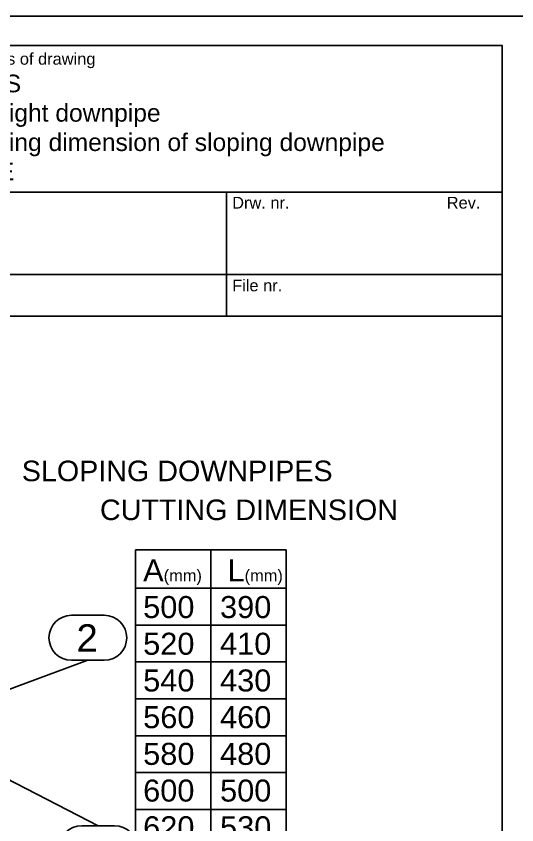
# Model space of a CAD drawing. Extents: x -5366 to 10078, y -29412 to -20292.
# Drawn here: x 8210 to 9063, y -27940 to -26562 of the extents above; entities that cross this region are included whole.
import ezdxf
from ezdxf.enums import TextEntityAlignment as Align

# ---------------------------------------------------------------- set-up
doc = ezdxf.new("R2010")
doc.units = 0
doc.linetypes.add('PKEL', pattern=[5, 2, -1.5, 0, -1.5])
for name, color, linetype in [('CLASSIC', 7, 'CONTINUOUS'), ('DET_RAAMIT', 7, 'CONTINUOUS'), ('DET_VAKIOTXT', 7, 'CONTINUOUS'), ('POIMULEVY', 7, 'CONTINUOUS'), ('RWS', 7, 'CONTINUOUS')]:
    doc.layers.add(name, color=color, linetype=linetype)
doc.layers.add('DET_RAAMI_ULOIN', color=7, linetype='CONTINUOUS', plot=False)
doc.styles.add('arial', font='ARIAL.TTF')

msp = doc.modelspace()

# ---------------------------------------------------------------- linework, layer by layer
at = {"layer": 'CLASSIC', "color": 1}
msp.add_lwpolyline([(8156.95203, -27842.17623), (8153.24052, -27848.07361), (8121.39259, -27823.91351), (8159.58309, -27835.72395), (8156.95203, -27842.17623), (8349.71924, -27941.17819), (8321.73674, -27941.17819, 1), (8321.73674, -28017.73024), (8377.70174, -28017.73024, 1), (8377.70174, -27941.17819), (8349.71924, -27941.17819)], format="xyb", dxfattribs=at)
at = {"layer": 'DET_RAAMI_ULOIN', "color": 2}
msp.add_lwpolyline([(7108.35454, -29412.30809), (9088.35454, -29412.30809), (9088.35454, -26562.30809), (7108.35454, -26562.30809)], close=True, dxfattribs=at)
at = {"layer": 'DET_RAAMIT', "color": 2}
for p, q in [((7158.35454, -26862.30809), (8568.35454, -26862.30809)), ((7158.35454, -27002.30809), (8568.35454, -27002.30809)), ((7158.35454, -27073.09339), (9038.35454, -27073.09339))]:
    msp.add_line(p, q, dxfattribs=at)
for points in [[(7158.35454, -29362.30809), (9038.35454, -29362.30809), (9038.35454, -26612.30809), (7158.35454, -26612.30809)], [(8568.35454, -26862.30809), (8568.35454, -27002.30809), (9038.35454, -27002.30809), (9038.35454, -26862.30809)]]:
    msp.add_lwpolyline(points, close=True, dxfattribs=at)
msp.add_lwpolyline([(8568.35454, -27073.09339), (8568.35454, -27002.36611)], dxfattribs=at)
at = {"layer": 'POIMULEVY', "color": 1}
msp.add_lwpolyline([(8186.0929, -27713.43773), (8187.93339, -27720.1629), (8148.57867, -27727.31875), (8183.11256, -27707.13434), (8186.0929, -27713.43773), (8211.10239, -27704.18373), (8332.29511, -27659.34001), (8304.29511, -27659.34001, -1), (8304.29511, -27582.74008), (8360.29511, -27582.74008, -1), (8360.29511, -27659.34001), (8332.29511, -27659.34001)], format="xyb", dxfattribs=at)
at = {"layer": 'RWS', "color": 1, "ltscale": 3}
for p, q in [((8541.71725, -27471.43573), (8541.71725, -29164.54253)), ((8413.34447, -27536.74814), (8670.09003, -27536.74814)), ((8413.34447, -27599.52179), (8670.09003, -27599.52179)), ((8413.34447, -27662.29545), (8670.09003, -27662.29545)), ((8413.34447, -27725.06911), (8670.09003, -27725.06911)), ((8413.34447, -27787.84277), (8670.09003, -27787.84277)), ((8413.34447, -27850.61643), (8670.09003, -27850.61643)), ((8413.34447, -27913.39009), (8670.09003, -27913.39009))]:
    msp.add_line(p, q, dxfattribs=at)
msp.add_lwpolyline([(8413.34447, -27471.43573), (8670.09003, -27471.43573), (8670.09003, -29164.54253), (8413.34447, -29164.54253)], close=True, dxfattribs=at)

# ---------------------------------------------------------------- texts
at = {"layer": 'DET_RAAMIT', "color": 2, "insert": (8120.81034, -26661.95023), "char_height": 30, "width": 917.544196, "attachment_point": 1, "style": 'arial'}
msp.add_mtext('RWS\\PStraight downpipe\\PCutting dimension of sloping downpipe\\PCEE', dxfattribs=at)
at = {"layer": 'DET_VAKIOTXT', "color": 1, "style": 'arial'}
for s, p in [('Contents of drawing', (8096.76389, -26644.93799)), ('Drw. nr.', (8578.18944, -26890.02302)), ('Rev.', (8943.87697, -26890.02516)), ('File nr.', (8578.18944, -27030.90546))]:
    msp.add_text(s, height=20, dxfattribs=at).set_placement(p)
at = {"layer": 'POIMULEVY', "color": 2, "style": 'arial'}
for s, p in [('SLOPING DOWNPIPES', (8219.62153, -27354.33304)), ('CUTTING DIMENSION', (8352.87938, -27420.58507))]:
    msp.add_text(s, height=35, dxfattribs=at).set_placement(p)
msp.add_text('2', height=46.66667, dxfattribs=at).set_placement((8331.02384, -27621.0013), align=Align.MIDDLE)
at = {"layer": 'RWS', "color": 2, "linetype": 'PKEL', "insert": (8426.51387, -27487.45407), "char_height": 37.5, "width": 710.6122253, "attachment_point": 1, "style": 'arial'}
msp.add_mtext('A{\\H0.5333x;(mm)}   L{\\H0.5333x;(mm)}\\P500   390\\P520   410\\P540   430\\P560   460\\P580   480\\P600   500\\P620   530\\P640   550\\P660   570\\P680   590\\P700   620\\P720   640\\P740   660\\P760   690\\P780   710\\P800   730\\P820   760\\P840   780\\P860   800\\P880   830\\P900   850\\P920   870\\P940   890\\P960   920\\P980   940\\P1000 960', dxfattribs=at)

doc.saveas('drawing.dxf')
